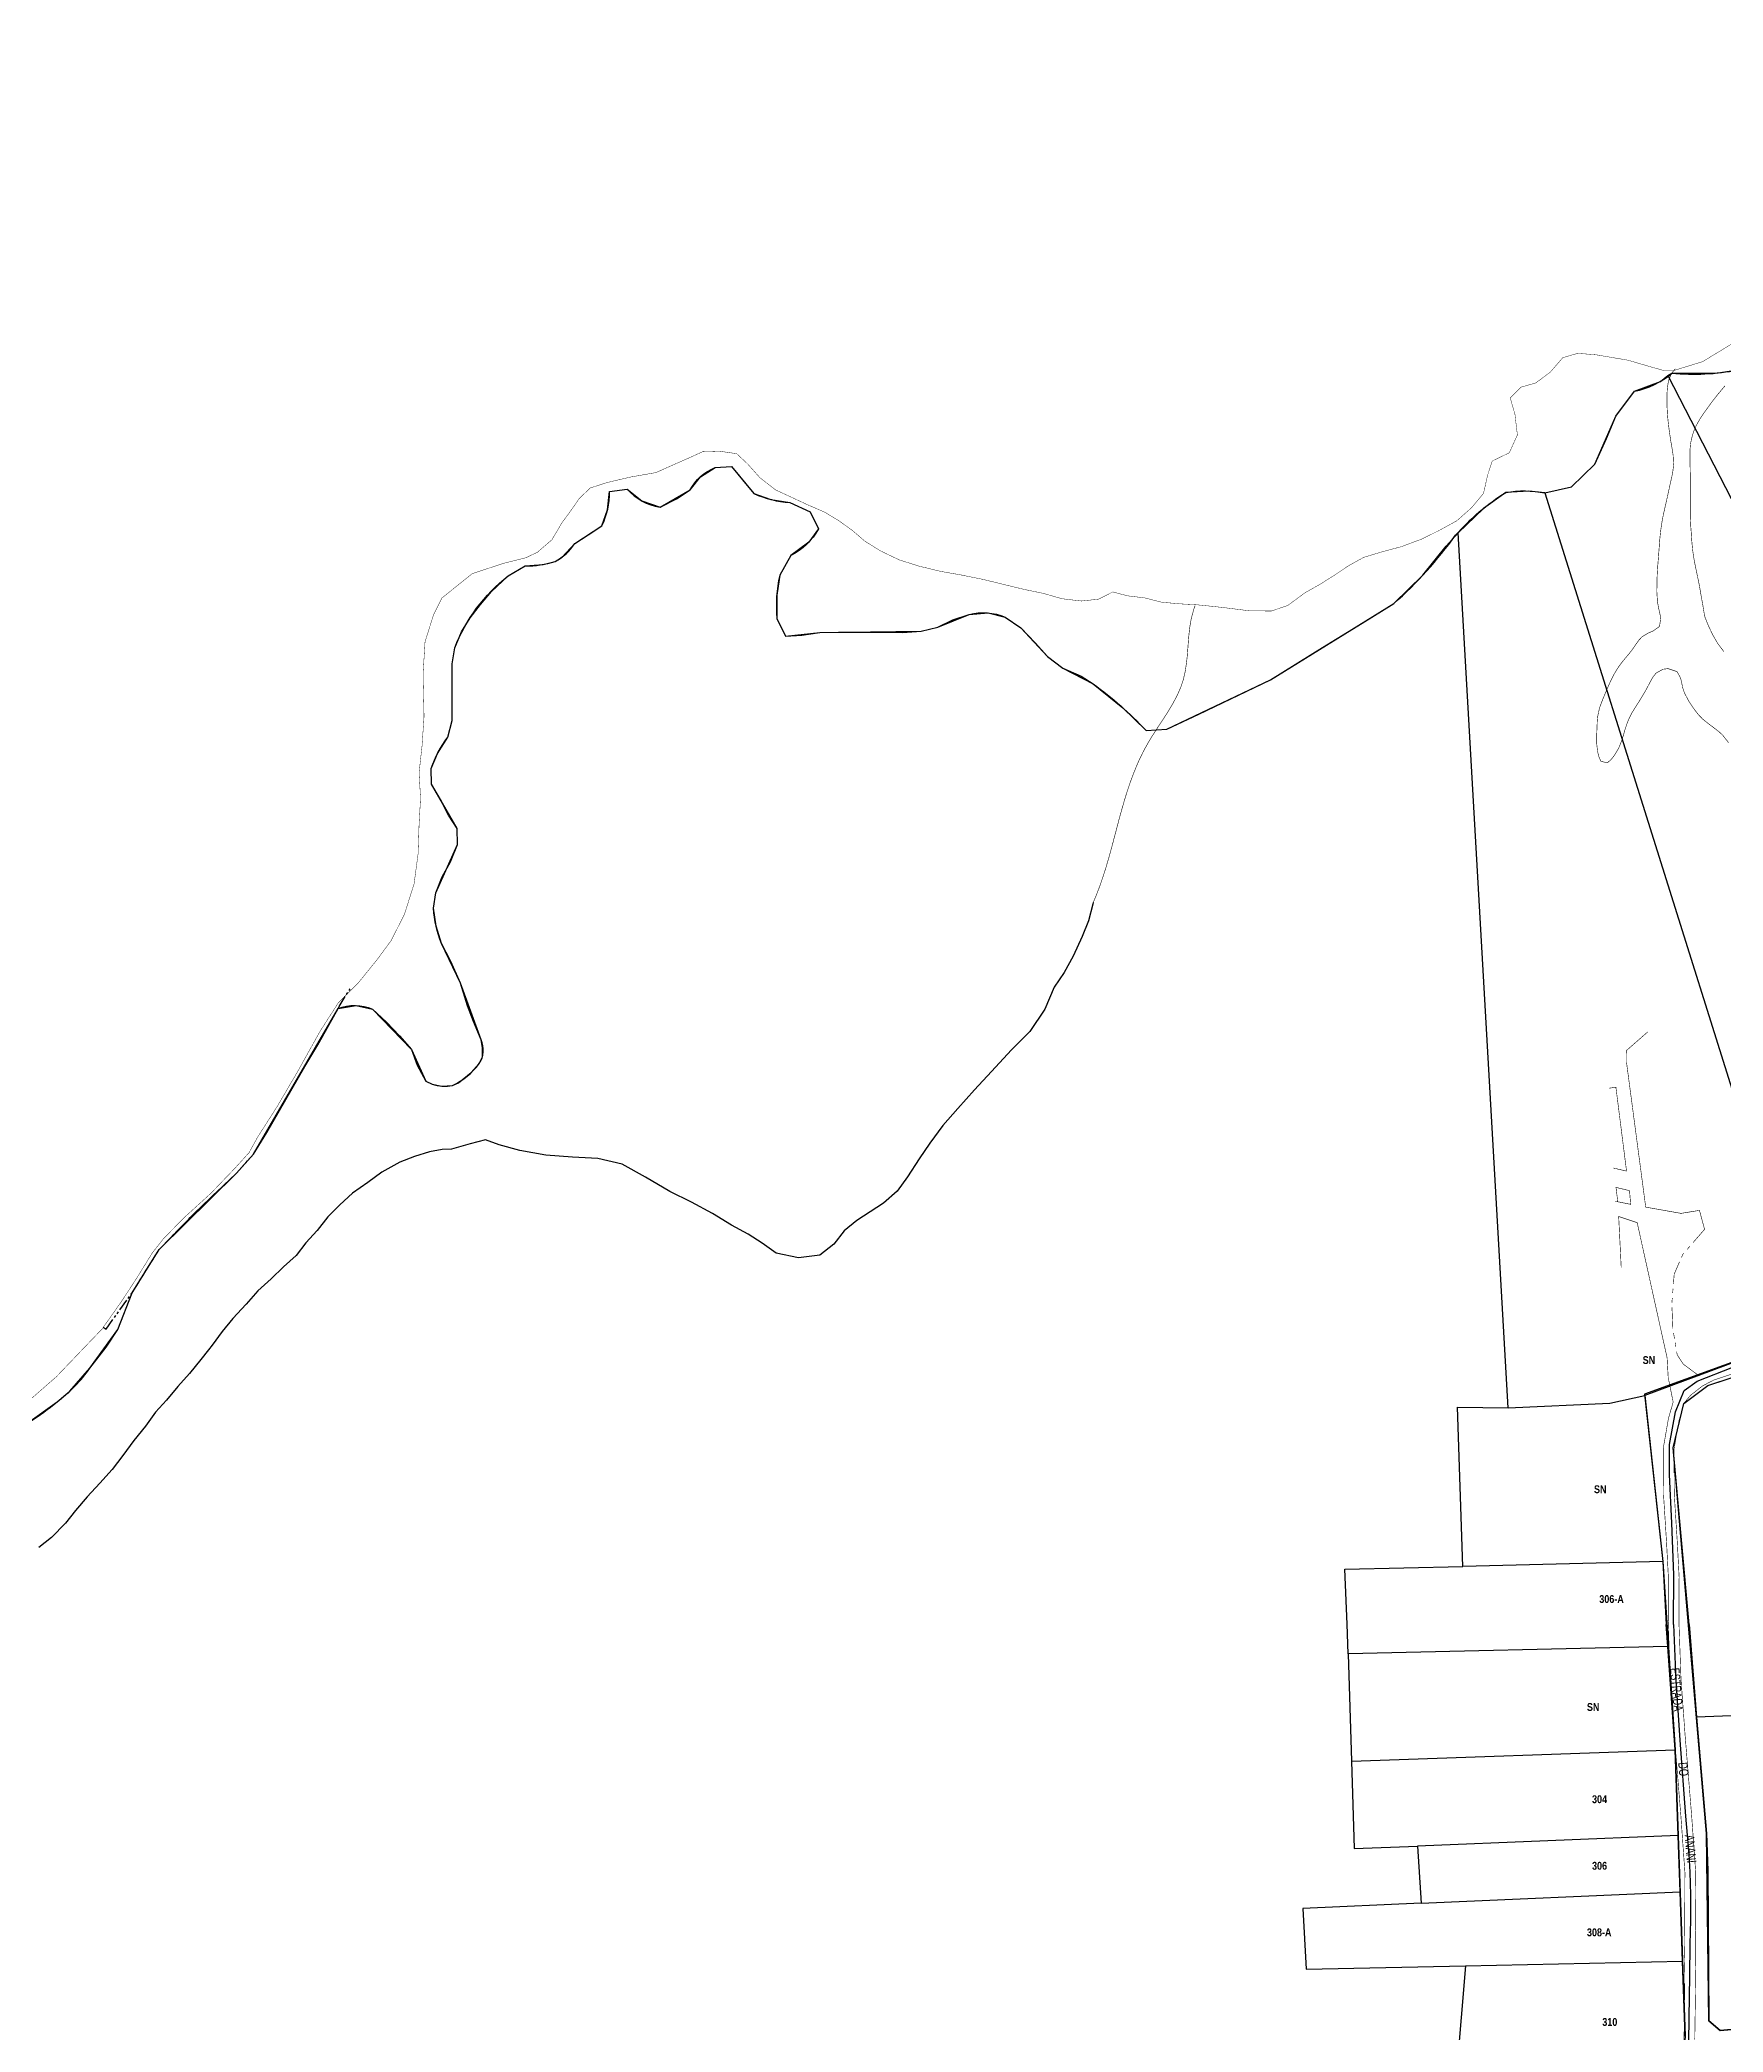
# Model space of a CAD drawing. Extents: x 204834 to 208707, y 4853033 to 4855981.
# Drawn here: x 206621 to 207156, y 4854741 to 4855375 of the extents above; entities that cross this region are included whole.
import ezdxf
from ezdxf.enums import TextEntityAlignment as Align

# ---------------------------------------------------------------- set-up
doc = ezdxf.new("R2010")
doc.units = 0
doc.header["$LTSCALE"] = 1.5
doc.header["$MEASUREMENT"] = 0
doc.linetypes.add('PHANTOMX2', pattern=[5, 2.5, -0.5, 0.5, -0.5, 0.5, -0.5])
for name, color, linetype in [('CD-MALHA-LOTES', 40, 'CONTINUOUS'), ('HD-CURSO-INTER', 170, 'CONTINUOUS'), ('HD-CURSO-PERENE', 170, 'CONTINUOUS'), ('LM-LIM-SETOR-FISCAL', 7, 'CONTINUOUS'), ('RU-QUADRAS', 6, 'CONTINUOUS'), ('SV-EIXO-ROD-ESTR', 7, 'CONTINUOUS'), ('SV-EST-M-N-PAV', 1, 'PHANTOMX2'), ('SV-RUA-NAO-PAV-S-GUIA-C-GUIA', 7, 'PHANTOMX2'), ('SV-TXT-EST-M-N-PAV', 7, 'CONTINUOUS'), ('Th_NmrPort', 7, 'CONTINUOUS')]:
    doc.layers.add(name, color=color, linetype=linetype)
doc.styles.add('ARIAL', font='ARIAL.TTF')
doc.styles.get("Standard").update_dxf_attribs({"font": 'swisscbo.ttf'})
doc.linetypes.add('Limite', pattern='A,20,-3,[130,ltypeshp.shx,S=6.35,R=0,X=0,Y=0],-3,20', length=46)

msp = doc.modelspace()

# ---------------------------------------------------------------- linework, layer by layer
at = {"layer": 'CD-MALHA-LOTES', "linetype": 'Continuous'}
for p, q in [((207138.41, 4855268.5), (207267.59, 4855017.35)), ((207099.32, 4855231.17), (207183.27, 4854963.43)), ((207087.61, 4854940.1), (207071.7, 4855218.46)), ((207183.27, 4854963.43), (207131.15, 4854944.01)), ((207151.13, 4854947.17), (207200.46, 4854963.47)), ((207119.98, 4854941.63), (207131.15, 4854944.01)), ((207131.15, 4854944.01), (207136.87, 4854891.21)), ((207143.58, 4854941.44), (207151.13, 4854947.17)), ((207071.52, 4854940.31), (207087.61, 4854940.1)), ((207073.23, 4854889.65), (207071.52, 4854940.31)), ((207087.61, 4854940.1), (207119.98, 4854941.63)), ((207140.15, 4854927.4), (207143.58, 4854941.44)), ((207145.26, 4854871.17), (207140.15, 4854927.4)), ((207035.72, 4854888.75), (207073.23, 4854889.65)), ((207036.44, 4854871.28), (207035.72, 4854888.75)), ((207136.87, 4854891.21), (207073.23, 4854889.65)), ((207136.87, 4854891.21), (207137.94, 4854871.21)), ((207036.73, 4854861.8), (207036.44, 4854871.28)), ((207138.45, 4854864.22), (207137.94, 4854871.21)), ((207145.26, 4854871.17), (207147.52, 4854841.7)), ((207138.45, 4854864.22), (207036.73, 4854861.8)), ((207036.73, 4854861.8), (207037.78, 4854827.68)), ((207140.83, 4854831.25), (207138.45, 4854864.22)), ((207265.69, 4854846.26), (207147.52, 4854841.7)), ((207147.52, 4854841.7), (207150.78, 4854804.67)), ((207037.78, 4854827.68), (207140.83, 4854831.25)), ((207141.76, 4854804.02), (207140.83, 4854831.25)), ((207037.78, 4854827.68), (207038.64, 4854799.87)), ((207141.76, 4854804.02), (207058.86, 4854800.68)), ((207142.36, 4854786.12), (207141.76, 4854804.02)), ((207150.78, 4854804.67), (207151.14, 4854792.93)), ((207038.64, 4854799.87), (207058.86, 4854800.68)), ((207058.86, 4854800.68), (207059.96, 4854782.47)), ((207151.14, 4854792.93), (207151.5, 4854745.06)), ((207059.96, 4854782.47), (207142.36, 4854786.12)), ((207143.1, 4854764.1), (207142.36, 4854786.12)), ((207059.96, 4854782.47), (207022.34, 4854780.8)), ((207022.34, 4854780.8), (207023.34, 4854761.53)), ((207023.34, 4854761.53), (207074.03, 4854762.62)), ((207074.03, 4854762.62), (207071.32, 4854729.74)), ((207074.03, 4854762.62), (207143.1, 4854764.1)), ((207143.91, 4854740.16), (207143.1, 4854764.1)), ((207155.11, 4854741.99), (207227.52, 4854748.68)), ((207151.5, 4854745.06), (207155.11, 4854741.99))]:
    msp.add_line(p, q, dxfattribs=at)
for points in [[(207138.41, 4855268.5), (207139.72, 4855269.3), (207154.41, 4855269.34), (207160.71, 4855270.29), (207163.54, 4855273.77), (207171.4, 4855282.79), (207182.36, 4855290.64), (207195.14, 4855296.79), (207200.12, 4855302.13), (207207.84, 4855306.33), (207219, 4855311.19), (207231.59, 4855318.3), (207241.69, 4855325.5), (207249.87, 4855335.43)], [(207099.32, 4855231.17), (207107.78, 4855233.05), (207115.23, 4855240.33), (207118.92, 4855248.46), (207121.91, 4855255.58), (207127.81, 4855263.51), (207136.07, 4855266.64), (207138.41, 4855268.5)], [(206616.67, 4854935.33), (206625.99, 4854942.02), (206630.01, 4854945.4), (206636.46, 4854952.73), (206641.66, 4854959.45), (206645.37, 4854965.07), (206649.87, 4854976.71), (206658.47, 4854990.46), (206669.58, 4855001.91), (206683.05, 4855014.74), (206688.5, 4855020.83), (206692.69, 4855027.73), (206704.86, 4855048.73), (206708.92, 4855055.53), (206715.4, 4855067.17), (206721.16, 4855068.11), (206726.35, 4855066.92), (206730.79, 4855062.76), (206734.94, 4855058.42), (206738.73, 4855054.06), (206740.58, 4855049.1), (206743.29, 4855044.04), (206745.34, 4855043.05), (206748.42, 4855042.44), (206751.81, 4855042.64), (206753.76, 4855043.51), (206757.79, 4855046.75), (206760.32, 4855049.6), (206761.31, 4855051.77), (206761.37, 4855054.71), (206760.88, 4855057.17), (206758.47, 4855063), (206756.62, 4855068.01), (206754.32, 4855075.19), (206751.27, 4855082.08), (206748.32, 4855087.81), (206746.59, 4855093.37), (206745.71, 4855099.02), (206746.52, 4855103.97), (206748.54, 4855109.06), (206751.13, 4855113.85), (206753.42, 4855119.32), (206753.32, 4855124.42), (206750.53, 4855128.63), (206747.98, 4855133.62), (206745.1, 4855138.48), (206745.01, 4855143.5), (206747.03, 4855148.22), (206750.35, 4855153.49), (206751.71, 4855158.73), (206751.74, 4855165.18), (206751.71, 4855170.83), (206751.73, 4855176.83), (206752.55, 4855181.88), (206754.71, 4855187), (206757.38, 4855191.42), (206760.72, 4855195.61), (206764.23, 4855199.8), (206769.52, 4855204.76), (206774.88, 4855207.97), (206780.6, 4855208.4), (206784.46, 4855209.37), (206786.65, 4855210.73), (206790.67, 4855215.05), (206794.92, 4855217.81), (206799.33, 4855220.7), (206801.12, 4855225.77), (206801.77, 4855231.61), (206807.42, 4855232.4), (206812.03, 4855228.63), (206817.82, 4855226.62), (206823.03, 4855229.23), (206827.43, 4855232.09), (206830.67, 4855236.3), (206835.33, 4855239.21), (206840.53, 4855239.57), (206844.06, 4855235.29), (206847.69, 4855230.95), (206853.03, 4855229.09), (206859.13, 4855228.07), (206865.61, 4855225.12), (206868.19, 4855219.74), (206865.18, 4855215.52), (206859.39, 4855211.26), (206855.9, 4855205.02), (206854.97, 4855198.68), (206855, 4855191.25), (206857.7, 4855185.59), (206862.98, 4855185.95), (206868.65, 4855186.78), (206874.65, 4855186.87), (206881.74, 4855186.84), (206889.04, 4855186.85), (206895.01, 4855186.8), (206900.91, 4855187.14), (206906.19, 4855188.47), (206910.99, 4855190.76), (206916.19, 4855192.49), (206922.22, 4855192.97), (206927.61, 4855191.68), (206932.6, 4855188.24), (206937.15, 4855183.43), (206941.08, 4855179.16), (206946.02, 4855175.42), (206951.76, 4855172.83), (206955.66, 4855170.45)], [(207099.32, 4855231.17), (207094.25, 4855231.76), (207086.94, 4855231.34), (207079.78, 4855226.21), (207071.7, 4855218.46)], [(206955.66, 4855170.45), (206965.11, 4855162.75), (206972.44, 4855155.6), (206979.11, 4855156.02), (206989.22, 4855160.75), (207012.05, 4855171.68), (207028.61, 4855181.94), (207041.17, 4855189.69), (207051.33, 4855195.98), (207060.49, 4855204.97), (207067.98, 4855214.26), (207071.7, 4855218.46)]]:
    msp.add_lwpolyline(points, dxfattribs=at)
at = {"layer": 'HD-CURSO-INTER', "const_width": 0.18}
msp.add_lwpolyline([(206955.65, 4855198.18), (206955.65, 4855198.18)], dxfattribs=at)
at = {"layer": 'HD-CURSO-PERENE', "const_width": 0.18}
for points in [[(207157.77, 4855151.71), (207155.93, 4855154.07), (207154.82, 4855155.1), (207153.08, 4855156.46), (207151.87, 4855157.35), (207149.53, 4855159.21), (207148.34, 4855160.44), (207147.39, 4855161.6), (207146.5, 4855162.82), (207145.06, 4855165), (207143.68, 4855167.65), (207143.2, 4855169.12), (207142.86, 4855170.73), (207142.51, 4855172.27), (207141.38, 4855174.31), (207138.52, 4855175.26), (207136.89, 4855175.07), (207134.7, 4855173.82), (207133.76, 4855172.64), (207132.99, 4855171.3), (207131.83, 4855169.11), (207131.11, 4855167.79), (207129.58, 4855165.24), (207128.59, 4855163.72), (207127.01, 4855161.17), (207126.06, 4855159.26), (207125.49, 4855157.85), (207124.75, 4855155.61), (207123.97, 4855152.88), (207122.85, 4855150.02), (207121.5, 4855147.73), (207120.37, 4855146.3), (207119.21, 4855145.3), (207117.17, 4855145.76), (207116.53, 4855147.17), (207116.09, 4855148.92), (207115.78, 4855151.74), (207115.84, 4855154.65), (207115.93, 4855157.03), (207115.99, 4855158.54), (207116.13, 4855160.05), (207116.67, 4855162.56), (207117.16, 4855163.98), (207117.71, 4855165.38), (207118.48, 4855167.27), (207119.06, 4855168.66), (207120.28, 4855171.39), (207121.25, 4855173.31), (207122, 4855174.61), (207122.81, 4855175.87), (207124.22, 4855177.75), (207126.15, 4855180.04), (207127.08, 4855181.22), (207128.36, 4855183.08), (207129.23, 4855184.31), (207130.26, 4855185.4), (207132.19, 4855186.55), (207133.68, 4855187.2), (207135.81, 4855188.68), (207136.18, 4855191.36), (207135.87, 4855192.97), (207135.49, 4855194.63), (207135.13, 4855196.67), (207134.96, 4855199.61), (207134.97, 4855202.04), (207135, 4855203.54), (207135.06, 4855205.05), (207135.23, 4855207.81), (207135.47, 4855210.8), (207135.68, 4855213.58), (207135.78, 4855215.07), (207135.9, 4855216.57), (207136.19, 4855219.27), (207136.4, 4855220.76), (207136.64, 4855222.24), (207136.92, 4855223.71), (207137.25, 4855225.25), (207137.58, 4855226.71), (207138.2, 4855229.43), (207138.84, 4855232.35), (207139.15, 4855233.82), (207139.69, 4855236.17), (207139.99, 4855237.65), (207140.29, 4855240.07), (207140.14, 4855243.05), (207139.92, 4855244.55), (207139.67, 4855246.04), (207139.41, 4855247.56), (207138.96, 4855250.52), (207138.74, 4855252.25), (207138.56, 4855253.74), (207138.41, 4855255.24), (207138.29, 4855256.73), (207138.15, 4855259.67), (207138.18, 4855262.66), (207138.28, 4855264.18), (207138.5, 4855265.9), (207138.84, 4855267.39), (207139.72, 4855269.3), (207140.85, 4855270.65)], [(207156.63, 4855265.2), (207155.65, 4855264.06), (207154.36, 4855262.53), (207152.53, 4855260.16), (207151.64, 4855258.95), (207150.37, 4855257.2), (207149.5, 4855255.97), (207148.68, 4855254.71), (207147.48, 4855252.58), (207146.87, 4855251.2), (207146.37, 4855249.78), (207145.97, 4855248.32), (207145.69, 4855246.84), (207145.5, 4855244.94), (207145.47, 4855241.94), (207145.51, 4855240.43), (207145.55, 4855238.73), (207145.58, 4855237.23), (207145.62, 4855234.23), (207145.62, 4855232.46), (207145.6, 4855229.46), (207145.6, 4855227.95), (207145.59, 4855225.75), (207145.61, 4855224.25), (207145.64, 4855222.75), (207145.74, 4855220.58), (207145.89, 4855218.59), (207145.98, 4855217.09), (207146.09, 4855215.6), (207146.33, 4855213.06), (207146.54, 4855211.57), (207146.78, 4855210.09), (207147.05, 4855208.62), (207147.38, 4855207.03), (207147.69, 4855205.56), (207148.3, 4855202.62), (207148.58, 4855201.14), (207148.83, 4855199.66), (207149.08, 4855198.18), (207149.56, 4855195.59), (207149.97, 4855193.04), (207150.29, 4855191.54), (207151.42, 4855188.76), (207152.25, 4855187.02), (207152.92, 4855185.67), (207154.41, 4855183.12), (207156.22, 4855180.74)], [(206955.65, 4855100.87), (206956.8, 4855103.63), (206957.86, 4855106.43), (206958.83, 4855109.27), (206959.29, 4855110.7), (206959.73, 4855112.14), (206960.16, 4855113.58), (206960.58, 4855115.02), (206960.98, 4855116.47), (206961.38, 4855117.93), (206962, 4855120.23), (206962.38, 4855121.68), (206962.77, 4855123.14), (206963.15, 4855124.6), (206963.54, 4855126.06), (206963.92, 4855127.52), (206964.32, 4855128.97), (206964.72, 4855130.42), (206965.14, 4855131.87), (206965.56, 4855133.32), (206965.99, 4855134.76), (206966.45, 4855136.19), (206966.91, 4855137.61), (206967.4, 4855139.03), (206968.44, 4855141.85), (206969.57, 4855144.62), (206970.18, 4855145.99), (206970.82, 4855147.35), (206971.49, 4855148.7), (206972.19, 4855150.04), (206973.61, 4855152.52), (206974.41, 4855153.81), (206975.23, 4855155.1), (206976.06, 4855156.38), (206976.9, 4855157.66), (206977.74, 4855158.93), (206978.57, 4855160.21), (206979.39, 4855161.49), (206980.18, 4855162.78), (206980.94, 4855164.08), (206982.34, 4855166.71), (206983.52, 4855169.41), (206984.29, 4855171.7), (206984.95, 4855174.57), (206985.37, 4855177.52), (206985.53, 4855179.02), (206985.65, 4855180.52), (206985.77, 4855182.03), (206985.88, 4855183.55), (206986, 4855185.06), (206986.15, 4855186.57), (206986.32, 4855188.08), (206986.54, 4855189.57), (206986.81, 4855191.04), (206987.55, 4855193.89), (206988.05, 4855195.3)]]:
    msp.add_lwpolyline(points, dxfattribs=at)
at = {"layer": 'HD-CURSO-PERENE'}
msp.add_lwpolyline([(206955.66, 4855100.88), (206955.49, 4855100.33), (206954.19, 4855095.05), (206952.17, 4855090.03), (206949.28, 4855083.75), (206946.43, 4855078.62), (206943.24, 4855073.94), (206940.2, 4855066.9), (206935.43, 4855059.81), (206929.6, 4855054), (206923.3, 4855047.09), (206917.89, 4855041.25), (206912.58, 4855035.33), (206907.76, 4855029.9), (206903.63, 4855024.27), (206900.23, 4855019.34), (206896.6, 4855013.57), (206893.31, 4855009.08), (206888.95, 4855005.22), (206884.69, 4855002.46), (206880.4, 4854999.67), (206876.45, 4854996.41), (206873.07, 4854992.13), (206868.67, 4854988.7), (206861.86, 4854987.83), (206854.76, 4854989.26), (206850.36, 4854992.5), (206845.9, 4854995.37), (206840.57, 4854998.25), (206834.48, 4855001.91), (206827.88, 4855005.54), (206820.93, 4855008.89), (206813.23, 4855013.48), (206805.79, 4855017.62), (206798.05, 4855019.41), (206790.03, 4855019.88), (206781.5, 4855020.51), (206773.2, 4855021.98), (206766.7, 4855023.76), (206762.25, 4855025.41), (206757.38, 4855024.07), (206751.51, 4855022.36), (206748.5, 4855022.26), (206744.51, 4855021.49), (206739.75, 4855020.07), (206735.06, 4855018.26), (206729.36, 4855015.1), (206724.89, 4855011.76), (206719.97, 4855008.41), (206715.92, 4855004.7), (206712.16, 4855000.91), (206708.7, 4854996.49), (206705.17, 4854992.54), (206702.04, 4854988.56), (206698.01, 4854984.92), (206694.13, 4854981.16), (206689.85, 4854977.3), (206686.14, 4854973.08), (206681.9, 4854968.47), (206678.57, 4854964.34), (206675.38, 4854959.99), (206674.22, 4854958.54), (206671.79, 4854955.5), (206668.18, 4854951), (206664.47, 4854946.91), (206660.8, 4854942.52), (206657.35, 4854938.72), (206654.16, 4854934.29), (206650.42, 4854929.7), (206646.95, 4854924.98), (206643.51, 4854920.5), (206639.58, 4854916.14), (206635.56, 4854911.75), (206631.85, 4854907.43), (206628.64, 4854903.36), (206624.23, 4854898.8), (206620.23, 4854895.63)], dxfattribs=at)
at = {"layer": 'LM-LIM-SETOR-FISCAL', "linetype": 'Limite', "ltscale": 0.1, "const_width": 0.13, "flags": 128}
msp.add_lwpolyline([(208132.13, 4853213.19), (208114.89, 4853209.76), (208079.6, 4853197.34), (208051.55, 4853180.72), (208025.58, 4853147.48), (208008.96, 4853121.51), (207990.27, 4853095.54), (207977.18, 4853074.27), (207977.18, 4853074.27), (207977.25, 4853074.22), (207977.18, 4853074.27), (207956.1, 4853085.93), (207945.82, 4853090.68), (207936.07, 4853099.64), (207925.79, 4853113.08), (207912.87, 4853122.04), (207901.27, 4853129.42), (207885.99, 4853134.43), (207866.22, 4853130.48), (207857.06, 4853117.3), (207855.74, 4853109.65), (207854.29, 4853104.12), (207849.81, 4853098.58), (207843.48, 4853094.63), (207832.35, 4853091.47), (207826.81, 4853088.04), (207822.46, 4853090.02), (207820.49, 4853094.5), (207817.85, 4853098.72), (207811.26, 4853102.27), (207805.07, 4853103.59), (207799.14, 4853104.38), (207790.7, 4853104.38), (207787.01, 4853100.03), (207786.62, 4853093.31), (207788.2, 4853087.12), (207790.57, 4853079.61), (207790.97, 4853071.24), (207790.84, 4853064.52), (207788.33, 4853057.66), (207782.8, 4853050.28), (207778.71, 4853047.25), (207773.44, 4853045.67), (207762.04, 4853043.3), (207754.13, 4853041.45), (207747.15, 4853035.92), (207736.87, 4853033.41), (207724.88, 4853033.81), (207719.34, 4853036.97), (207718.29, 4853046.46), (207718.15, 4853057.73), (207718.02, 4853064.06), (207716.7, 4853070.78), (207713.41, 4853075.39), (207708.27, 4853076.71), (207703.66, 4853075.26), (207699.7, 4853071.57), (207695.82, 4853066.3), (207691.07, 4853063.26), (207679.08, 4853063.26), (207668.54, 4853066.43), (207663.92, 4853071.17), (207660.23, 4853076.31), (207656.54, 4853081.71), (207653.12, 4853086.99), (207651.8, 4853094.76), (207650.35, 4853101.35), (207645.47, 4853108.07), (207638.75, 4853112.42), (207633.48, 4853114.13), (207625.51, 4853116.05), (207616.55, 4853118.55), (207607.72, 4853121.45), (207599.15, 4853123.03), (207589.26, 4853124.48), (207579.64, 4853122.9), (207567.98, 4853122.5), (207563.63, 4853123.29), (207559.41, 4853125.53), (207549.66, 4853131.07), (207540.31, 4853134.1), (207534.9, 4853135.16), (207526.34, 4853135.42), (207517.37, 4853134.63), (207509.86, 4853132.26), (207501.03, 4853132.12), (207496.16, 4853134.1), (207489.44, 4853138.19), (207485.09, 4853140.95), (207483.24, 4853145.3), (207433.38, 4853135.75), (207434.67, 4853127.72), (207426.82, 4853124.81), (207415.73, 4853122.98), (207396.77, 4853120.95), (207392.49, 4853119.11), (207387.47, 4853118.39), (207381.3, 4853117.24), (207376.56, 4853116.38), (207369.1, 4853115.23), (207357.97, 4853112.75), (207344.5, 4853111.15), (207333.42, 4853111.36), (207328.77, 4853111.37), (207320.7, 4853109.57), (207319.42, 4853105.86), (207317.92, 4853104.36), (207313.42, 4853103), (207306.84, 4853102), (207303.18, 4853099.75), (207300.74, 4853099.94), (207297.24, 4853101.27), (207294.36, 4853102.41), (207290.13, 4853102.41), (207285.91, 4853101.58), (207283.75, 4853100.66), (207281.89, 4853098.7), (207278.14, 4853097.67), (207267.11, 4853095.09), (207250.59, 4853091.4), (207242.24, 4853089.87), (207232.02, 4853089.01), (207225.74, 4853087.76), (207218.42, 4853086.81), (207208.78, 4853084.88), (207201.06, 4853083.36), (207192.55, 4853081.52), (207188.75, 4853080.47), (207183.81, 4853079.34), (207181.54, 4853078.81), (207178.97, 4853078.21), (207175.42, 4853077.24), (207161.51, 4853073.61), (207134.62, 4853067.5), (207121.18, 4853063.43), (207109.77, 4853060.98), (207083.02, 4853055.24), (207071.92, 4853053.66), (207063.04, 4853052.2), (207057.57, 4853051.22), (207048.59, 4853049.32), (207041.5, 4853047.9), (207028.02, 4853045.07), (207018.95, 4853043.22), (207009.04, 4853041.02), (207007.25, 4853052.87), (207006.42, 4853057.28), (207004.98, 4853065.92), (207003.06, 4853076.97), (207001.71, 4853082.51), (207000.15, 4853089.03), (206998.25, 4853095.75), (206995.98, 4853101.99), (206993.74, 4853107.81), (206987.39, 4853105.57), (206977.81, 4853100.47), (206967.6, 4853097.61), (206962.59, 4853093.58), (206958.92, 4853089.46), (206955.6, 4853082.5), (206950.01, 4853078.17), (206943.28, 4853074.5), (206936.66, 4853071.45), (206932.61, 4853069.6), (206929.01, 4853068.36), (206924.61, 4853067.87), (206920.58, 4853068.19), (206915.12, 4853068.72), (206902.95, 4853070.8), (206891.38, 4853067.85), (206880.4, 4853065.73), (206872.64, 4853064.04), (206858.24, 4853060.22), (206847.8, 4853057.54), (206840.17, 4853055.43), (206828.46, 4853052.32), (206822.53, 4853050.63), (206811.52, 4853047.66), (206803.01, 4853045.24), (206783.97, 4853039.27), (206779.35, 4853035.22), (206768.83, 4853039.64), (206726.11, 4853063.48), (206713.2, 4853068.45), (206676.44, 4853090.31), (206672.42, 4853095.9), (206668.43, 4853097.71), (206665.78, 4853098.35), (206614.27, 4853094.76), (206560.2, 4853092.06), (206527.07, 4853088.1), (206526.63, 4853090.28), (206436.89, 4853085.62), (206403.59, 4853083.9), (206378.69, 4853082.54), (206306.59, 4853077.18), (206281.43, 4853073.09), (206250.76, 4853068.13), (206249.32, 4853067.81), (206241.73, 4853106.06), (206174.74, 4853099.25), (206115.25, 4853096.39), (206097.24, 4853093.29), (206088.22, 4853093.5), (206047.56, 4853092.24), (205987.11, 4853086.63), (205973.22, 4853086.23), (205954.27, 4853084.91), (205875.14, 4853081.42), (205864.61, 4853080.53), (205796.33, 4853076.78), (205791.35, 4853076.88), (205760.46, 4853075.4), (205708.12, 4853073.2), (205697.96, 4853072.98), (205694.02, 4853072.84), (205648.48, 4853073.83), (205657.67, 4853139.89), (205663.09, 4853176.52), (205673.5, 4853240.08), (205679.81, 4853273), (205682.39, 4853291.1), (205686.45, 4853319.25), (205690.23, 4853344.16), (205693.06, 4853366.18), (205695.8, 4853385.06), (205698.77, 4853405.47), (205701.84, 4853427.15), (205703.38, 4853440.04), (205705.6, 4853461.25), (205707.13, 4853485.05), (205708.09, 4853504.93), (205707.25, 4853529.87), (205706.63, 4853547.82), (205704.33, 4853573.07), (205701.82, 4853593.22), (205697.65, 4853618.26), (205692.43, 4853645.81), (205685.96, 4853670.23), (205679.7, 4853691.73), (205670, 4853719.35), (205658.78, 4853745.51), (205610.54, 4853829.65), (205562.78, 4853902.04), (205476.94, 4854024.43), (205418.69, 4854109.18), (205356.81, 4854200.14), (205285.27, 4854304.56), (205232.63, 4854379.82), (205148.32, 4854500.33), (205059.6, 4854625.34), (204995.99, 4854716.47), (204934.98, 4854801.22), (204887.55, 4854871.19), (204871.08, 4854893.76), (204835.64, 4854946.28), (204834.25, 4854948.2), (204845.64, 4854959.83), (204876.75, 4854964.71), (204914.35, 4854970.84), (204996.87, 4854983.31), (205090.66, 4854997.71), (205105.98, 4854999.94), (205187.94, 4855012.05), (205245.94, 4855021.11), (205272.68, 4855025.85), (205289.82, 4855028.52), (205353.63, 4855038.1), (205379.87, 4855044.32), (205380.17, 4855053.59), (205399.55, 4855054.95), (205426.54, 4855056.03), (205437.99, 4855056.62), (205499.63, 4855060.67), (205539.31, 4855063.19), (205567.09, 4855064.98), (205582.41, 4855066.09), (205635.91, 4855070), (205692.95, 4855073.42), (205739.37, 4855076.32), (205755.85, 4855076.88), (205779.09, 4855078.91), (205796.39, 4855080.33), (205832.27, 4855082.2), (205855.36, 4855083.58), (205884.96, 4855084.97), (205904.85, 4855085.43), (205945.85, 4855088.06), (205975.45, 4855089.94), (205990.04, 4855090.61), (206010.45, 4855091.62), (206021.42, 4855091.93), (206022.38, 4855094.63), (206023.19, 4855099.07), (206023.73, 4855105.32), (206023.73, 4855114.57), (206023.61, 4855122.77), (206023.73, 4855128.91), (206023.31, 4855148.74), (206059.09, 4855155.08), (206090.43, 4855139.24), (206138.56, 4855111.07), (206178.75, 4855088.19), (206206.79, 4855072.52), (206222.46, 4855062.86), (206230.38, 4855057.64), (206237.19, 4855052.51), (206245.02, 4855046.96), (206277.61, 4855028.92), (206315.11, 4855009.06), (206322.43, 4855004.94), (206334.61, 4854998.15), (206344.05, 4854991.94), (206370.01, 4854978.16), (206377.13, 4854974.52), (206383.62, 4854970.88), (206391.86, 4854965.97), (206400.96, 4854960.99), (206409.67, 4854956.24), (206418.06, 4854951.81), (206428.03, 4854946.58), (206436.74, 4854941.99), (206446.39, 4854936.45), (206454.94, 4854931.86), (206463.33, 4854927.27), (206473.94, 4854921.41), (206483.44, 4854916.66), (206493.49, 4854911.28), (206502.2, 4854906.53), (206509.16, 4854902.73), (206517.55, 4854899.17), (206528.48, 4854896), (206549.69, 4854889.67), (206564.41, 4854883.97), (206567.2, 4854879.08), (206570.83, 4854883.26), (206576.05, 4854891.17), (206582.86, 4854902.57), (206588.24, 4854910.17), (206594.1, 4854919.67), (206601.38, 4854929.09), (206611.99, 4854937.95), (206625.76, 4854949.98), (206640.32, 4854965.18), (206646.34, 4854973.73), (206650.93, 4854980.7), (206656.31, 4854989.4), (206659.8, 4854993.84), (206666.37, 4855000.56), (206674.91, 4855008.32), (206682.51, 4855016.24), (206687.1, 4855021.3), (206689.8, 4855026.21), (206695.97, 4855035.87), (206702.46, 4855046.95), (206709.74, 4855060.01), (206715.44, 4855068.88), (206721.77, 4855075.21), (206727.79, 4855082.65), (206732.22, 4855088.66), (206736.5, 4855097.05), (206739.58, 4855106.79), (206740.85, 4855116.29), (206741.17, 4855125.63), (206741.64, 4855134.02), (206741.17, 4855142.09), (206742.12, 4855150.72), (206742.75, 4855160.06), (206742.43, 4855173.36), (206743.07, 4855183.81), (206745.76, 4855192.36), (206748.45, 4855197.74), (206758.11, 4855205.5), (206768.24, 4855208.82), (206775.2, 4855210.56), (206778.84, 4855212.3), (206783.44, 4855216.26), (206786.6, 4855221.64), (206789.29, 4855225.29), (206792.14, 4855229.4), (206795.63, 4855232.73), (206801.01, 4855234.47), (206808.45, 4855236.21), (206816.52, 4855237.63), (206822.22, 4855240.17), (206827.6, 4855242.54), (206831.4, 4855244.28), (206836.63, 4855244.44), (206839.95, 4855243.97), (206842.19, 4855243.65), (206845.62, 4855240.46), (206849.62, 4855235.99), (206854.58, 4855232.12), (206859.64, 4855229.78), (206864.76, 4855227.39), (206870.2, 4855225.04), (206874.73, 4855222.3), (206878.92, 4855219.29), (206882.98, 4855215.83), (206887.98, 4855212.7), (206893.95, 4855209.85), (206900.29, 4855207.85), (206907.15, 4855206.19), (206913.73, 4855205.04), (206920.81, 4855203.6), (206927.56, 4855201.94), (206933.6, 4855200.48), (206939.89, 4855199.17), (206945.67, 4855197.5), (206951.88, 4855196.77), (206955.65, 4855197.17), (206957.31, 4855197.34), (206961.86, 4855199.66), (206966.53, 4855198.43), (206972.05, 4855197.76), (206977.41, 4855196.39), (206983.23, 4855195.87), (206988.52, 4855195.58), (206994.38, 4855194.99), (206999.44, 4855194.4), (207005.61, 4855193.62), (207012.36, 4855193.6), (207017.57, 4855195.37), (207023.03, 4855199.41), (207027.73, 4855202.05), (207032.27, 4855204.91), (207036.83, 4855207.98), (207041.71, 4855210.66), (207047.65, 4855212.46), (207053.63, 4855214.05), (207060.03, 4855216.42), (207065.62, 4855219.18), (207071.3, 4855222.28), (207076, 4855226.44), (207079.82, 4855231.03), (207081.1, 4855236.76), (207082.6, 4855241.31), (207088.02, 4855243.94), (207090.58, 4855249.59), (207089.81, 4855256.18), (207088.3, 4855261.39), (207091.68, 4855264.78), (207096.44, 4855266.15), (207101.11, 4855269.63), (207105.02, 4855274.18), (207109.74, 4855275.56), (207115.56, 4855275.11), (207120.83, 4855274.22), (207125.84, 4855273.37), (207131.74, 4855271.63), (207137.13, 4855270.1), (207140.28, 4855270.08), (207149.52, 4855272.92), (207159.75, 4855279.15), (207168.21, 4855287.16), (207178.44, 4855293.84), (207190.46, 4855299.18), (207198.91, 4855306.29), (207210.48, 4855312.52), (207226.05, 4855320.31), (207238.96, 4855331.88), (207248.75, 4855350.57), (207250.97, 4855379.94), (207256.76, 4855404.86), (207263.43, 4855423.99), (207271.89, 4855446.69), (207282.57, 4855472.94), (207294.81, 4855494.97), (207326.84, 4855524.34), (207365.56, 4855558.16), (207387.07, 4855586.87), (207407.16, 4855615.16), (207422.96, 4855638.92), (207434.53, 4855666.07), (207438.09, 4855689.65), (207436.31, 4855734.15), (207437.65, 4855776.65), (207435.87, 4855804.68), (207437.2, 4855838.5), (207442.99, 4855862.09), (207450.11, 4855888.79), (207460.34, 4855908.81), (207484.89, 4855935.84), (207514.89, 4855951.47), (207555.87, 4855955.7), (207618.39, 4855944.29), (207657.68, 4855935.84), (207679.23, 4855930.77), (207701.08, 4855927.5), (207727.34, 4855933.29), (207757.59, 4855943.08), (207797.2, 4855948.42), (207840.36, 4855943.52), (207880.86, 4855931.06), (207908.47, 4855922.08), (207928.08, 4855916.75), (207978.98, 4855907.33), (207988.92, 4855905.77), (208022.36, 4855902.14), (208058.85, 4855901.25), (208090, 4855903.03), (208114.96, 4855908.68), (208130.68, 4855913.81), (208161.85, 4855928.41), (208188.89, 4855948.62), (208218.29, 4855981.06), (208246.45, 4855971.34), (208278.32, 4855947.49), (208315.9, 4855902.87), (208367.57, 4855812.45), (208407.49, 4855740.82), (208443.9, 4855682.11), (208501.44, 4855564.09), (208520.23, 4855513.59), (208554.28, 4855420.83), (208582.46, 4855346.85), (208608.3, 4855254.08), (208634.13, 4855164.83), (208662.31, 4855069.71), (208689.32, 4854981.64), (208696.37, 4854928.8), (208702.51, 4854871.1), (208702.64, 4854844.17), (208698.6, 4854815.34), (208685.17, 4854772.09), (208669.12, 4854736.78), (208666.53, 4854731.08), (208618.81, 4854675.16), (208569.26, 4854639.06), (208558.41, 4854631.16), (208530.44, 4854622.7), (208494.29, 4854611.78), (208442.09, 4854593.13), (208386.91, 4854561.82), (208367.53, 4854543.92), (208320.55, 4854507.76), (208301.91, 4854481.66), (208287, 4854448.85), (208272.08, 4854390.69), (208264.63, 4854342.97), (208264.41, 4854341.07), (208259.41, 4854296.74), (208259.41, 4854241.19), (208259.41, 4854191.98), (208256.43, 4854122.63), (208248.97, 4854065.96), (208232.56, 4854015.63), (208216.16, 4853966.42), (208198.26, 4853911.24), (208184.84, 4853872.46), (208177.39, 4853828.47), (208173.66, 4853792.31), (208166.95, 4853749.8), (208162.4, 4853719.3), (208164.42, 4853685.56), (208172.06, 4853630.34), (208197.55, 4853545.38), (208223.89, 4853510.55), (208245.13, 4853460.42), (208259.57, 4853406.68), (208260.42, 4853403.5), (208260.52, 4853398.64), (208261.27, 4853362.72), (208252.77, 4853293.05), (208222.19, 4853252.27), (208166.97, 4853226.79)], close=True, dxfattribs=at)
at = {"layer": 'RU-QUADRAS', "linetype": 'Continuous'}
for points in [[(207765.11, 4855677.7), (207492.61, 4855318.8), (207423.34, 4855230.19), (207406.2, 4855209.51), (207361.13, 4855144.55), (207306.47, 4855044.4, 0.024091), (207221.82, 4854982.11), (207202.9, 4854971.34), (207200.49, 4854973.29), (207194.78, 4854971.12), (207194.49, 4854967.46), (207131.04, 4854944.42), (207136.87, 4854891.21), (207140.83, 4854831.25), (207143.91, 4854740.16), (207141.68, 4854708.51), (207143.77, 4854593.33, -0.006933), (206599.9, 4854581.83)], [(206608.05, 4854930.81, 0.06993), (206625.99, 4854942.02, 0.075164), (206636.46, 4854952.73), (206645.37, 4854965.07), (206649.87, 4854976.71), (206658.47, 4854990.46), (206683.05, 4855014.74), (206688.5, 4855020.83), (206715.4, 4855067.17, -0.196035), (206726.35, 4855066.92), (206738.73, 4855054.06), (206743.29, 4855044.04), (206745.34, 4855043.05, 0.127916), (206751.81, 4855042.64, 0.12193), (206760.32, 4855049.6, 0.259328), (206760.88, 4855057.17), (206754.32, 4855075.19), (206748.32, 4855087.81, -0.073705), (206745.71, 4855099.02), (206746.52, 4855103.97), (206753.42, 4855119.32), (206753.32, 4855124.42), (206745.1, 4855138.48), (206745.01, 4855143.5, -0.079061), (206750.35, 4855153.49), (206751.71, 4855158.73), (206751.73, 4855176.83), (206752.55, 4855181.88, -0.135659), (206769.52, 4855204.76), (206774.88, 4855207.97, 0.085791), (206784.46, 4855209.37, 0.133603), (206790.67, 4855215.05), (206799.33, 4855220.7, 0.114775), (206801.77, 4855231.61), (206807.42, 4855232.4, 0.17751), (206817.82, 4855226.62), (206827.43, 4855232.09, -0.180244), (206835.33, 4855239.21), (206840.53, 4855239.57), (206847.69, 4855230.95, 0.08495), (206859.13, 4855228.07), (206865.61, 4855225.12), (206868.19, 4855219.74, -0.15979), (206859.39, 4855211.26), (206855.9, 4855205.02, 0.074983), (206855, 4855191.25), (206857.7, 4855185.59), (206868.65, 4855186.78), (206900.91, 4855187.14), (206906.19, 4855188.47), (206916.19, 4855192.49, -0.158481), (206927.61, 4855191.68), (206932.6, 4855188.24), (206941.08, 4855179.16), (206946.02, 4855175.42), (206955.66, 4855170.45, -0.044659), (206972.44, 4855155.6), (206979.11, 4855156.02), (207012.05, 4855171.68), (207051.33, 4855195.98, 0.054379), (207070.93, 4855217.72, -0.071591), (207086.94, 4855231.34, -0.086838), (207099.32, 4855231.17), (207107.78, 4855233.05), (207115.23, 4855240.33), (207121.91, 4855255.58), (207127.81, 4855263.51, 0.134582), (207139.72, 4855269.3, 0.073604), (207160.71, 4855270.29)]]:
    msp.add_lwpolyline(points, format="xyb", dxfattribs=at)
msp.add_lwpolyline([(207227.52, 4854748.68), (207155.11, 4854741.99), (207151.5, 4854745.06), (207150.78, 4854804.67), (207140.15, 4854927.4), (207143.58, 4854941.44), (207151.13, 4854947.17), (207200.46, 4854963.47)], dxfattribs=at)
at = {"layer": 'SV-EIXO-ROD-ESTR'}
for points in [[(207140.21, 4854871.15), (207140.41, 4854886.94), (207139.67, 4854903.4), (207138.93, 4854918.88), (207138.93, 4854928.46), (207140.9, 4854938.78), (207143.6, 4854945.66), (207147.78, 4854948.61), (207159.08, 4854953.03)], [(207140.21, 4854871.15), (207140.97, 4854853.33), (207142.23, 4854834.38), (207144.08, 4854810.22), (207145.09, 4854798.12), (207145.42, 4854792.37), (207145.67, 4854785.14), (207145.67, 4854777.16), (207145.42, 4854769.47), (207145.34, 4854759.39), (207145.09, 4854746.07), (207145, 4854738.25), (207145.25, 4854732.87), (207145.34, 4854728.29), (207145.51, 4854723.67)]]:
    msp.add_lwpolyline(points, dxfattribs=at)
at = {"layer": 'SV-EST-M-N-PAV'}
for points in [[(206641.61, 4854965.16), (206649.87, 4854976.71), (206658.47, 4854990.46), (206669.58, 4855001.91), (206683.05, 4855014.74), (206688.5, 4855020.83), (206692.69, 4855027.73), (206704.86, 4855048.73), (206708.92, 4855055.53), (206715.73, 4855067.76), (206719.21, 4855073.36)], [(206640.62, 4854965.78), (206641.61, 4854965.16)]]:
    msp.add_lwpolyline(points, dxfattribs=at)
at = {"layer": 'SV-EST-M-N-PAV', "linetype": 'PHANTOMX2', "const_width": 0.18}
for points in [[(207142.01, 4854871.15), (207141.98, 4854872.07), (207142.04, 4854886.34), (207141.45, 4854897.47), (207140.49, 4854912.73), (207140.4, 4854926.85), (207141.98, 4854935.99), (207143.62, 4854941.63), (207145.72, 4854944.11), (207149.45, 4854947.04), (207152.96, 4854948.9), (207159.52, 4854951.08), (207170.45, 4854953.71), (207193.4, 4854961.26), (207196.15, 4854962.42)], [(207148.34, 4854950.32), (207151.61, 4854952.05), (207158.57, 4854954.37), (207169.51, 4854957), (207185.71, 4854962.34), (207193.33, 4854964.85), (207193.19, 4854964.84)], [(207140.15, 4854941.93), (207138.65, 4854936.76), (207136.98, 4854927.13), (207137.07, 4854912.61), (207138.04, 4854897.27), (207138.62, 4854886.25), (207138.57, 4854872.01), (207138.6, 4854871.14)], [(207143.19, 4854729.21), (207143.6, 4854739.51), (207143.87, 4854759.27), (207143.71, 4854766.16), (207143.82, 4854777.6), (207143.88, 4854792.35), (207142.6, 4854810.25), (207140.53, 4854835.81), (207139.22, 4854853.76), (207138.6, 4854871.15)], [(207147.94, 4854730.26), (207147.13, 4854732.96), (207147.02, 4854739.41), (207147.32, 4854759.03), (207147.19, 4854764.36), (207147.16, 4854773.77), (207147.3, 4854792.46), (207146.01, 4854810.51), (207143.93, 4854836.07), (207142.63, 4854853.95), (207142.01, 4854871.15)]]:
    msp.add_lwpolyline(points, dxfattribs=at)
at = {"layer": 'SV-RUA-NAO-PAV-S-GUIA-C-GUIA', "linetype": 'PHANTOMX2', "const_width": 0.18}
for points in [[(207132.04, 4855059.68), (207125.32, 4855053.8), (207125.3, 4855050.04), (207131.41, 4855003.95), (207142.67, 4855001.96), (207148.51, 4855002.92), (207150.14, 4854996.89)], [(207121.13, 4855016.38), (207125.31, 4855015.42), (207121.93, 4855042.1), (207119.72, 4855041.78)], [(207121.72, 4855005.81), (207126.62, 4855004.84), (207126.26, 4855009.19), (207121.96, 4855010.23), (207122.52, 4855005.65)], [(207128.7, 4854999), (207122.81, 4855000.97), (207123.62, 4854984.69)], [(207128.7, 4854999), (207138.21, 4854956.03)], [(207146.5, 4854992.7), (207150.14, 4854996.89)], [(207140.22, 4854979.5), (207140.48, 4854982.68), (207142.17, 4854986.55)], [(207142.77, 4854987.92), (207143.2, 4854988.9), (207143.52, 4854989.27)], [(207144.54, 4854990.44), (207145.51, 4854991.56)], [(207139.74, 4854973.54), (207139.87, 4854975.08)], [(207139.99, 4854976.59), (207140.1, 4854978.02)], [(207140.05, 4854965.33), (207139.76, 4854972.05)], [(207140.59, 4854961.99), (207140.28, 4854963.87)], [(207138.21, 4854956.03), (207138.57, 4854949.73), (207140.15, 4854941.93)], [(207141.02, 4854959.41), (207140.76, 4854960.94)], [(207148.34, 4854950.32), (207143.36, 4854953.99), (207141.43, 4854956.97), (207141.27, 4854957.94)]]:
    msp.add_lwpolyline(points, dxfattribs=at)

# ---------------------------------------------------------------- texts
at = {"layer": 'SV-TXT-EST-M-N-PAV', "style": 'ARIAL', "width": 0.7}
msp.add_text('ESTRADA                    DO                       ANANI', height=3, rotation=275, dxfattribs=at).set_placement((207139.12, 4854857.25))
at = {"layer": 'Th_NmrPort', "color": 1}
for s, p in [('SN', (207130.44, 4854955.3)), ('SN', (207114.95, 4854914.19)), ('306-A', (207116.64, 4854879.27)), ('SN', (207112.71, 4854844.92)), ('304', (207114.34, 4854815.59)), ('306', (207114.34, 4854794.41)), ('308-A', (207112.71, 4854773.24)), ('310', (207117.6, 4854744.73))]:
    msp.add_text(s, height=2.5, dxfattribs=at).set_placement(p, align=Align.MIDDLE_LEFT)

doc.saveas('drawing.dxf')
